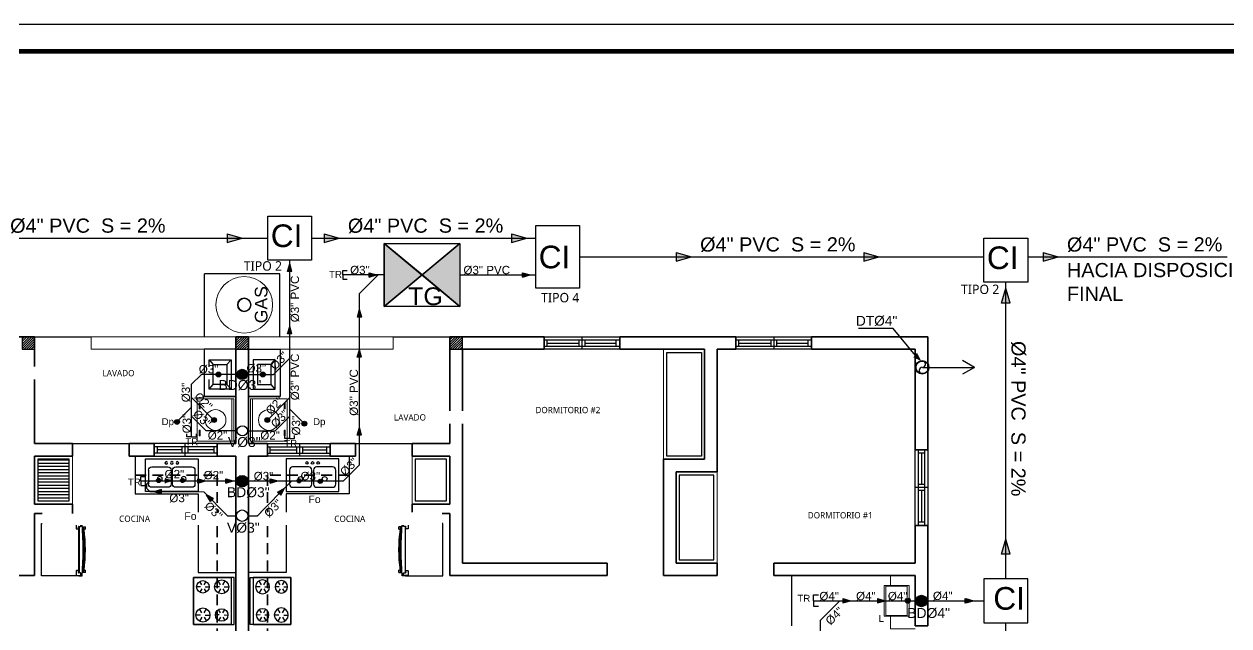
# Model space of a CAD drawing. Header units: feet. Extents: x 1019 to 2236, y -546 to 122.
# Drawn here: x 1066.03 to 1085.19, y 4.3 to 13.88 of the extents above; entities that cross this region are included whole.
import ezdxf

# ---------------------------------------------------------------- set-up
doc = ezdxf.new("R2010")
doc.units = ezdxf.units.FT
doc.header["$LTSCALE"] = 0.05
doc.header["$MEASUREMENT"] = 0
doc.linetypes.add('HIDDEN', pattern=[9.525, 6.35, -3.175])
for name, color, linetype, lineweight in [('A-WALL', 7, 'Continuous', 25), ('closet', 8, 'Continuous', 5), ('COCINA', 8, 'Continuous', 25), ('FURN', 8, 'Continuous', 9), ('I-FURN', 8, 'Continuous', 0), ('MB', 8, 'Continuous', 20)]:
    doc.layers.add(name, color=color, linetype=linetype, lineweight=lineweight)
for name, color, linetype in [('AGUAS-N', 4, 'Continuous'), ('AGUASNEGRAS', 4, 'Continuous'), ('ANNDTTEXT', 2, 'Continuous'), ('columna', 9, 'Continuous'), ('DIM', 10, 'Continuous'), ('MARCO', 1, 'Continuous'), ('MB3', 8, 'Continuous'), ('MUEBLES', 8, 'Continuous'), ('MUROS', 7, 'Continuous'), ('muross', 7, 'Continuous'), ('PERT-VENT', 8, 'Continuous'), ('PISO', 8, 'Continuous'), ('PISOS', 7, 'Continuous'), ('TEXTO', 2, 'Continuous'), ('TEXXT', 2, 'Continuous'), ('TXT', 2, 'Continuous')]:
    doc.layers.add(name, color=color, linetype=linetype)
doc.styles.add('ads', font='trebuc.ttf', dxfattribs={"height": 0.14})
doc.styles.add('DAMIAN', font='arial.ttf', dxfattribs={"height": 0.12})
doc.styles.add('grd', font='arial.ttf', dxfattribs={"height": 0.15})
doc.styles.get("Standard").update_dxf_attribs({"font": 'arial.ttf'})

# ---------------------------------------------------------------- blocks, each defined once
blk = doc.blocks.new('A$C1C7A76FF')
at = {"layer": 'FURN'}
for radius in [0.45, 0.11, 0.1]:
    blk.add_circle((0.45, 0.45), radius, dxfattribs=at)
blk = doc.blocks.new('A$C285A50AC')
at = {"layer": 'MUEBLES'}
for p, q in [((0.001, 0.69, -0.889), (0, 0.029, -0.889)), ((0.001, 0.69), (0.001, 0.639)), ((0.763, 0.688), (0.001, 0.69)), ((0.763, 0.688, -0.889), (0.001, 0.69, -0.889)), ((0.001, 0.639), (0.763, 0.637)), ((0.762, 0.028, -0.889), (0.763, 0.688, -0.889)), ((0.763, 0.637), (0.763, 0.688)), ((0, 0.029, -0.889), (0.762, 0.028, -0.889))]:
    blk.add_line(p, q, dxfattribs=at)
at = {"layer": 'MUEBLES', "color": 8}
for p, q in [((0.153, 0.524, 0.003), (0.153, 0.6, 0.003)), ((0.61, 0.523, 0.003), (0.611, 0.587, 0.003)), ((0.12, 0.505, 0.003), (0.054, 0.543, 0.003)), ((0.12, 0.467, 0.003), (0.054, 0.429, 0.003)), ((0.153, 0.448, 0.003), (0.153, 0.372, 0.003)), ((0.186, 0.505, 0.003), (0.252, 0.543, 0.003)), ((0.186, 0.467, 0.003), (0.252, 0.429, 0.003)), ((0.577, 0.466, 0.003), (0.522, 0.435, 0.003)), ((0.577, 0.504, 0.003), (0.523, 0.536, 0.003)), ((0.61, 0.447, 0.003), (0.61, 0.384, 0.003)), ((0.643, 0.504, 0.003), (0.698, 0.536, 0.003)), ((0.643, 0.466, 0.003), (0.698, 0.434, 0.003)), ((0.12, 0.2, 0.003), (0.065, 0.232, 0.003)), ((0.153, 0.219, 0.003), (0.153, 0.283, 0.003)), ((0.186, 0.2, 0.003), (0.241, 0.232, 0.003)), ((0.577, 0.2, 0.003), (0.511, 0.238, 0.003)), ((0.61, 0.219, 0.003), (0.61, 0.295, 0.003)), ((0.643, 0.199, 0.003), (0.709, 0.237, 0.003)), ((0.12, 0.162, 0.003), (0.065, 0.131, 0.003)), ((0.153, 0.143, 0.003), (0.152, 0.08, 0.003)), ((0.186, 0.162, 0.003), (0.241, 0.13, 0.003)), ((0.577, 0.162, 0.003), (0.511, 0.124, 0.003)), ((0.61, 0.142, 0.003), (0.61, 0.066, 0.003)), ((0.643, 0.161, 0.003), (0.709, 0.123, 0.003))]:
    blk.add_line(p, q, dxfattribs=at)
at = {"layer": 'MUEBLES', "extrusion": (-0.001805, -0.999998, 0)}
for p, q in [((0.063, 0.027, -0.622), (0.698, 0.025, -0.622)), ((0.063, 0.027, -0.102), (0.698, 0.025, -0.102))]:
    blk.add_line(p, q, dxfattribs=at)
at = {"layer": 'MUEBLES'}
for centre, radius in [((0.153, 0.486, 0.003), 0.114), ((0.61, 0.485, 0.003), 0.102), ((0.153, 0.181, 0.003), 0.102), ((0.61, 0.181, 0.003), 0.114)]:
    blk.add_circle(centre, radius, dxfattribs=at)
at = {"layer": 'MUEBLES', "color": 8, "extrusion": (-0.001805, -0.999998, 0)}
for centre in [(0.089, -0.038, -0.027), (0.216, -0.038, -0.027), (0.381, -0.038, -0.027), (0.546, -0.038, -0.027), (0.673, -0.038, -0.027)]:
    blk.add_circle(centre, 0.0254, dxfattribs=at)
at = {"layer": 'MUEBLES'}
for points in [[(0, 0.029), (0.001, 0.639), (0.763, 0.637), (0.762, 0.028)], [(0.001, 0.69, 0.254), (0.001, 0.639, 0.254), (0.763, 0.637, 0.254), (0.763, 0.688, 0.254)]]:
    blk.add_3dface(points, dxfattribs=at)
at = {"layer": 'MUEBLES', "color": 8}
for points in [[(0.025, 0.027, -0.076), (0.025, 0.027, -0.533), (0.737, 0.025, -0.533), (0.737, 0.025, -0.076)], [(0.025, 0.027, -0.597), (0.025, 0.027, -0.851), (0.737, 0.025, -0.851), (0.737, 0.025, -0.597)]]:
    blk.add_3dface(points, dxfattribs=at)
blk = doc.blocks.new('A$C2C3967B4')
at = {"layer": 'COCINA'}
for p, q in [((0.838, 0.52), (0, 0.52)), ((0, 0.52), (0, 0)), ((0.356, 0.393), (0.102, 0.393)), ((0.737, 0.393), (0.483, 0.393)), ((0.838, 0), (0.838, 0.52)), ((0.051, 0.342), (0.051, 0.119)), ((0.406, 0.119), (0.406, 0.342)), ((0.432, 0.342), (0.432, 0.119)), ((0.787, 0.119), (0.787, 0.342)), ((0.102, 0.068), (0.356, 0.068)), ((0.483, 0.068), (0.737, 0.068)), ((0, 0), (0.838, 0))]:
    blk.add_line(p, q, dxfattribs=at)
for centre, radius in [((0.33, 0.456), 0.0201), ((0.419, 0.456), 0.0201), ((0.508, 0.456), 0.0201), ((0.229, 0.202), 0.0381), ((0.61, 0.202), 0.0381)]:
    blk.add_circle(centre, radius, dxfattribs=at)
for centre, start, end in [((0.102, 0.342), 90, 180), ((0.356, 0.342), 0, 90), ((0.483, 0.342), 90, 180), ((0.737, 0.342), 0, 90), ((0.102, 0.119), 180, 270), ((0.356, 0.119), 270, 0), ((0.483, 0.119), 180, 270), ((0.737, 0.119), 270, 0)]:
    blk.add_arc(centre, 0.0508, start, end, dxfattribs=at)
blk = doc.blocks.new('A$C007B5363')
at = {"layer": 'COCINA'}
for p, q in [((0, 0.829), (0.594, 0.829)), ((0, 0), (0, 0.829)), ((0.551, 0.816), (0.551, 0.752)), ((0.621, 0.822), (0.557, 0.822)), ((0.589, 0.752), (0.589, 0.778)), ((0.594, 0.829), (0.601, 0.829)), ((0.594, 0.822), (0.594, 0.829)), ((0.594, 0.045), (0.594, 0.784)), ((0.595, 0.784), (0.621, 0.784)), ((0.601, 0.829), (0.601, 0.822)), ((0.645, 0.829), (0.601, 0.829)), ((0.601, 0.784), (0.601, 0.044)), ((0.627, 0.791), (0.627, 0.816)), ((0.649, 0.778), (0.671, 0.778)), ((0.671, 0.778), (0.698, 0.778)), ((0.671, 0.74), (0.671, 0.778)), ((0.671, 0.74), (0.671, 0.778)), ((0.699, 0.74), (0.699, 0.778)), ((0.557, 0.746), (0.582, 0.746)), ((0.671, 0.74), (0.651, 0.74)), ((0.654, 0.702), (0.671, 0.702)), ((0.698, 0.74), (0.671, 0.74)), ((0.671, 0.74), (0.671, 0.702)), ((0.671, 0.702), (0.671, 0.74)), ((0.594, 0), (0, 0)), ((0.551, 0.076), (0.551, 0.013)), ((0.582, 0.083), (0.557, 0.083)), ((0.557, 0.006), (0.621, 0.006)), ((0.589, 0.051), (0.589, 0.076)), ((0.594, 0), (0.594, 0.006)), ((0.594, 0), (0.601, 0)), ((0.621, 0.044), (0.595, 0.044)), ((0.601, 0.006), (0.601, 0)), ((0.601, 0), (0.645, 0)), ((0.627, 0.013), (0.627, 0.038)), ((0.671, 0.051), (0.649, 0.051)), ((0.651, 0.089), (0.671, 0.089)), ((0.671, 0.127), (0.654, 0.127)), ((0.671, 0.127), (0.671, 0.089)), ((0.671, 0.089), (0.671, 0.127)), ((0.671, 0.089), (0.698, 0.089)), ((0.671, 0.051), (0.671, 0.089)), ((0.671, 0.051), (0.671, 0.089)), ((0.698, 0.051), (0.671, 0.051)), ((0.699, 0.051), (0.699, 0.089))]:
    blk.add_line(p, q, dxfattribs=at)
for centre, radius, start, end in [((0.557, 0.816), 0.00635, 90, 180), ((0.595, 0.778), 0.00635, 90, 180), ((0.621, 0.816), 0.00635, 360, 90), ((0.621, 0.791), 0.00635, 270, 360), ((-3.851, 0.414), 4.515, 354.7351, 5.2649), ((0.557, 0.752), 0.00635, 180, 270), ((0.582, 0.752), 0.00635, 270, 360), ((-3.079, 0.414), 3.761, 355.6182, 4.3818), ((-1.675, 0.414), 2.373, 352.1151, 7.8849), ((0.557, 0.076), 0.00635, 90, 180), ((0.557, 0.013), 0.00635, 180, 270), ((0.582, 0.076), 0.00635, 360, 90), ((0.595, 0.051), 0.00635, 180, 270), ((0.621, 0.038), 0.00635, 360, 90), ((0.621, 0.013), 0.00635, 270, 360)]:
    blk.add_arc(centre, radius, start, end, dxfattribs=at)
blk = doc.blocks.new('bath_sink_6127 - bath_sink_6127-542651-Nivel 1')
at = {"layer": 'I-FURN'}
for p, q in [((0.293, 0.244), (0.293, 0.4)), ((0.395, 0.244), (-0.005, 0.244)), ((-0.005, 0.244), (-0.005, -0.245)), ((0.025, -0.234), (0.025, 0.233)), ((0.025, 0.233), (0.369, 0.233)), ((0.369, 0.233), (0.369, -0.234)), ((0.395, -0.245), (0.395, 0.244)), ((-0.005, -0.245), (0.395, -0.245)), ((0.369, -0.234), (0.025, -0.234)), ((0.293, -0.448), (0.293, -0.245)), ((-0.1, -0.448), (0.293, -0.448))]:
    blk.add_line(p, q, dxfattribs=at)
blk = doc.blocks.new('A$C01EB0BB3')
at = {"layer": 'FURN'}
for p, q in [((0, 0, 224.56), (0, 0.61, 224.56)), ((0, 0.61, 224.56), (0.533, 0.61, 224.56)), ((0.503, 0.61, 224.56), (0.503, 0, 224.56)), ((0.533, 0.61, 224.56), (0.533, 0, 224.56)), ((0.533, 0, 224.56), (0, 0, 224.56))]:
    blk.add_line(p, q, dxfattribs=at)
at = {"layer": 'FURN', "ltscale": 0.02, "elevation": 224.56}
for points in [[(0.047, 0.536), (0.047, 0.45), (0.032, 0.45), (0.032, 0.536)], [(0.047, 0.143), (0.047, 0.057), (0.032, 0.057), (0.032, 0.143)]]:
    blk.add_lwpolyline(points, close=True, dxfattribs=at)
at = {"layer": 'FURN', "ltscale": 0.02}
blk.add_circle((0.267, 0.305, 224.56), 0.15, dxfattribs=at)
blk = doc.blocks.new('A$C18ED6237')
at = {"layer": 'PERT-VENT', "extrusion": (-2.36783e-12, 8.94772e-16, -1)}
for p, q in [((1.2, 0.2), (0, 0.2)), ((0.6, 0.2), (0.6, 0)), ((1.2, 0.15), (0, 0.15)), ((1.2, 0.05), (0, 0.05)), ((0.054, 0.05), (0.054, 0.15)), ((0.553, 0.1), (0.054, 0.1)), ((0.553, 0.15), (0.553, 0.05)), ((0.647, 0.15), (0.647, 0.05)), ((1.153, 0.1), (0.647, 0.1)), ((0, 0), (1.2, 0))]:
    blk.add_line(p, q, dxfattribs=at)
at = {"layer": 'PERT-VENT'}
blk.add_line((1.153, 0.05), (1.153, 0.15), dxfattribs=at)
blk = doc.blocks.new('A$C206B62E9')
at = {"color": 2}
blk.add_circle((0.125, 0.125), 0.125, dxfattribs=at)
for centre, start, end in [((0.063, 0.129), 356.4536, 176.4536), ((0.187, 0.121), 176.4536, 356.4536)]:
    blk.add_arc(centre, 0.0625, start, end, dxfattribs=at)
blk = doc.blocks.new('A$C012446DC')
at = {"layer": 'PISO'}
h = blk.add_hatch(dxfattribs=at)
h.set_pattern_fill('ANSI31', color=256, scale=0.008571, angle=180)
h.set_pattern_definition([(225, (206536.064322, 1154820.960068), (0.0192434059784, -0.0192434059784), [])])
h.paths.add_polyline_path([(0, 0), (0.2, 0), (0.2, 0.2), (0, 0.2)])
at = {"layer": 'columna'}
blk.add_lwpolyline([(0.2, 0.2), (0, 0.2), (0, 0), (0.2, 0)], close=True, dxfattribs=at)
blk = doc.blocks.new('A$C791B5281')
at = {"layer": 'MUROS', "lineweight": 35}
blk.add_line((4.9, 10.3, 1.239), (5.1, 10.3, 1.239), dxfattribs=at)
for p in [(1.5, 10.1, 1.239), (4.9, 10.1, 1.239), (8.3, 10.1, 1.239), (0, 0, 1.239), (3.5, 0, 1.239), (6.3, 0, 1.239), (9.8, 0, 1.239)]:
    blk.add_blockref('A$C012446DC', p)

msp = doc.modelspace()

# ---------------------------------------------------------------- hatches: boundary and pattern name
at = {"layer": 'AGUASNEGRAS'}
for points in [[(1069.259, 10.403), (1069.499, 10.472), (1069.259, 10.541)], [(1070.8, 10.403), (1071.04, 10.472), (1070.8, 10.541)], [(1073.781, 10.403), (1074.021, 10.472), (1073.781, 10.541)], [(1076.399, 10.104), (1076.639, 10.173), (1076.399, 10.242)], [(1079.38, 10.104), (1079.62, 10.173), (1079.38, 10.242)], [(1082.233, 10.104), (1082.473, 10.173), (1082.233, 10.242)], [(1070.219, 9.943), (1070.254, 10.063), (1070.288, 9.943)], [(1071.514, 9.921), (1071.634, 9.887), (1071.514, 9.852)], [(1073.955, 9.921), (1074.075, 9.887), (1073.955, 9.852)], [(1081.572, 9.439), (1081.641, 9.679), (1081.71, 9.439)], [(1071.329, 9.215), (1071.364, 9.335), (1071.398, 9.215)], [(1070.219, 8.948), (1070.254, 9.068), (1070.288, 8.948)], [(1071.327, 8.578), (1071.362, 8.698), (1071.396, 8.578)], [(1068.276, 6.645), (1068.396, 6.61), (1068.276, 6.576)], [(1068.793, 6.645), (1068.913, 6.61), (1068.793, 6.576)], [(1069.236, 6.645), (1069.356, 6.61), (1069.236, 6.576)], [(1069.944, 6.645), (1070.064, 6.61), (1069.944, 6.576)], [(1068.215, 6.472), (1068.095, 6.437), (1068.215, 6.403)], [(1069.041, 6.33), (1068.932, 6.391), (1068.993, 6.281)], [(1070.061, 6.433), (1070.17, 6.493), (1070.11, 6.384)], [(1081.572, 5.446), (1081.641, 5.686), (1081.71, 5.446)], [(1079.047, 4.669), (1079.167, 4.704), (1079.047, 4.738)], [(1079.6, 4.669), (1079.72, 4.704), (1079.6, 4.738)], [(1080.989, 4.669), (1081.109, 4.704), (1080.989, 4.738)], [(1081.003, 4.669), (1081.123, 4.704), (1081.003, 4.738)]]:
    msp.add_hatch(color=256, dxfattribs=at).paths.add_polyline_path(points)
at = {"layer": 'AGUASNEGRAS', "ltscale": 3}
h = msp.add_hatch(color=256, dxfattribs=at)
h.dxf.hatch_style = 1
edge = h.paths.add_edge_path()
edge.add_arc((1069.498, 8.304), 0.0815, 0, 360)
h = msp.add_hatch(color=256, dxfattribs=at)
h.dxf.hatch_style = 1
edge = h.paths.add_edge_path()
edge.add_arc((1069.825, 8.304), 0.0388, 180, 540, ccw=False)
h = msp.add_hatch(color=256, dxfattribs=at)
h.dxf.hatch_style = 1
edge = h.paths.add_edge_path()
edge.add_arc((1068.461, 7.549), 0.0388, 0, 360)
h = msp.add_hatch(color=256, dxfattribs=at)
h.dxf.hatch_style = 1
edge = h.paths.add_edge_path()
edge.add_arc((1069.049, 7.579), 0.0388, 0, 360)
h = msp.add_hatch(color=256, dxfattribs=at)
h.dxf.hatch_style = 1
edge = h.paths.add_edge_path()
edge.add_arc((1069.898, 7.579), 0.0388, 0, 360)
h = msp.add_hatch(color=256, dxfattribs=at)
h.dxf.hatch_style = 1
edge = h.paths.add_edge_path()
edge.add_arc((1070.486, 7.521), 0.0388, 180, 540, ccw=False)
h = msp.add_hatch(color=256, dxfattribs=at)
h.dxf.hatch_style = 1
edge = h.paths.add_edge_path()
edge.add_arc((1068.168, 6.617), 0.033, 0, 360)
h = msp.add_hatch(color=256, dxfattribs=at)
h.dxf.hatch_style = 1
edge = h.paths.add_edge_path()
edge.add_arc((1068.549, 6.617), 0.033, 0, 360)
h = msp.add_hatch(color=256, dxfattribs=at)
h.dxf.hatch_style = 1
edge = h.paths.add_edge_path()
edge.add_arc((1069.498, 6.607), 0.091, 0, 360)
h = msp.add_hatch(color=256, dxfattribs=at)
h.dxf.hatch_style = 1
edge = h.paths.add_edge_path()
edge.add_arc((1070.401, 6.612), 0.033, 0, 360)
h = msp.add_hatch(color=256, dxfattribs=at)
h.dxf.hatch_style = 1
edge = h.paths.add_edge_path()
edge.add_arc((1070.738, 6.604), 0.033, 0, 360)
h = msp.add_hatch(color=256, dxfattribs=at)
h.dxf.hatch_style = 1
edge = h.paths.add_edge_path()
edge.add_arc((1080.297, 4.701), 0.091, 0, 360)
h = msp.add_hatch(color=256, dxfattribs=at)
h.dxf.hatch_style = 1
edge = h.paths.add_edge_path()
edge.add_arc((1080.08, 4.704), 0.0413, 0, 360)
h = msp.add_hatch(color=256, dxfattribs=at)
h.dxf.hatch_style = 1
edge = h.paths.add_edge_path()
edge.add_arc((1080.08, 4.704), 0.0413, 0, 360)
at = {"layer": 'COCINA'}
h = msp.add_hatch(color=256, dxfattribs=at)
h.dxf.hatch_style = 1
h.paths.add_polyline_path([(1071.757, 9.387), (1072.357, 9.887), (1071.757, 10.387)])
h = msp.add_hatch(color=256, dxfattribs=at)
h.dxf.hatch_style = 1
h.paths.add_polyline_path([(1072.957, 9.387), (1072.357, 9.887), (1072.957, 10.387)])
at = {"layer": 'PISO'}
h = msp.add_hatch(dxfattribs=at)
h.set_pattern_fill('ANSI31', color=256, scale=0.4, angle=315, style=0)
h.set_pattern_definition([(0, (1066.247596, 6.29347), (2e-17, 0.05), [])])
h.paths.add_polyline_path([(1066.248, 6.293), (1066.748, 6.293), (1066.748, 6.954), (1066.248, 6.954)])
at = {"layer": 'TEXTO'}
msp.add_hatch(color=2, dxfattribs=at).paths.add_polyline_path([(1080.292, 8.52), (1080.174, 8.572), (1080.232, 8.637)])
msp.add_hatch(color=2, dxfattribs=at).paths.add_polyline_path([(1080.292, 8.52), (1080.174, 8.572), (1080.232, 8.637)])

# ---------------------------------------------------------------- linework, layer by layer
at = {"layer": 'A-WALL', "lineweight": 35, "extrusion": (-2.36783e-12, 8.94772e-16, -1)}
for p, q in [((1066.198, 8.904), (1064.698, 8.904)), ((1066.198, 7.204), (1066.198, 8.904)), ((1069.398, 8.904), (1069.398, 7.204)), ((1069.398, 7.204), (1069.398, 8.904)), ((1069.598, 7.204), (1069.598, 8.904)), ((1066.798, 7.204), (1066.198, 7.204)), ((1066.798, 7.004), (1066.798, 7.204)), ((1067.698, 7.004), (1067.698, 7.204)), ((1068.098, 7.204), (1067.698, 7.204)), ((1067.698, 7.204), (1067.698, 7.004)), ((1068.098, 7.004), (1068.098, 7.204)), ((1068.098, 7.004), (1068.098, 7.204)), ((1069.398, 7.204), (1069.098, 7.204)), ((1069.098, 7.204), (1069.098, 7.004)), ((1069.098, 7.004), (1069.098, 7.204)), ((1069.098, 7.004), (1069.098, 7.204)), ((1066.198, 6.243), (1066.198, 7.004)), ((1066.198, 7.004), (1066.798, 7.004)), ((1067.698, 7.004), (1068.098, 7.004)), ((1069.098, 7.004), (1069.398, 7.004)), ((1069.398, 3.604), (1069.398, 7.004)), ((1069.598, 3.604), (1069.598, 7.004)), ((1066.198, 6.243), (1066.798, 6.243)), ((1066.198, 5.104), (1066.198, 6.093)), ((1066.198, 6.093), (1066.798, 6.093)), ((1063.698, 5.104), (1066.198, 5.104))]:
    msp.add_line(p, q, dxfattribs=at)
at = {"layer": 'A-WALL', "lineweight": 35}
for p, q in [((1069.398, 8.904), (1069.598, 8.904)), ((1072.198, 6.243), (1072.198, 6.093))]:
    msp.add_line(p, q, dxfattribs=at)
at = {"layer": 'A-WALL', "lineweight": 35, "extrusion": (-2.36659e-12, 8.94772e-16, -1)}
for p, q in [((1072.798, 8.904), (1074.298, 8.904)), ((1072.798, 7.204), (1072.798, 8.904)), ((1074.298, 8.904), (1074.298, 8.704)), ((1075.501, 8.904), (1077.348, 8.904)), ((1075.501, 8.704), (1075.501, 8.904)), ((1077.348, 8.904), (1077.348, 8.704)), ((1078.548, 8.904), (1080.398, 8.904)), ((1078.548, 8.704), (1078.548, 8.904)), ((1080.398, 8.904), (1080.398, 7.104)), ((1074.298, 8.704), (1072.998, 8.704)), ((1072.998, 8.704), (1072.998, 5.304)), ((1076.848, 8.704), (1075.501, 8.704)), ((1076.848, 6.954), (1076.848, 8.704)), ((1077.348, 8.704), (1077.048, 8.704)), ((1077.048, 8.704), (1077.048, 6.754)), ((1080.198, 8.704), (1078.548, 8.704)), ((1080.198, 7.104), (1080.198, 8.704)), ((1069.598, 7.204), (1069.898, 7.204)), ((1069.898, 7.204), (1069.898, 7.004)), ((1069.898, 7.004), (1069.898, 7.204)), ((1069.898, 7.004), (1069.898, 7.204)), ((1070.898, 7.204), (1071.298, 7.204)), ((1070.898, 7.004), (1070.898, 7.204)), ((1070.898, 7.004), (1070.898, 7.204)), ((1071.298, 7.004), (1071.298, 7.204)), ((1071.298, 7.204), (1071.298, 7.004)), ((1072.198, 7.004), (1072.198, 7.204)), ((1072.198, 7.204), (1072.798, 7.204)), ((1080.198, 7.104), (1080.398, 7.104)), ((1069.898, 7.004), (1069.598, 7.004)), ((1071.298, 7.004), (1070.898, 7.004)), ((1072.798, 7.004), (1072.198, 7.004)), ((1072.798, 6.243), (1072.798, 7.004)), ((1076.198, 5.104), (1076.198, 6.954)), ((1076.198, 6.954), (1076.848, 6.954)), ((1076.398, 5.304), (1076.398, 6.754)), ((1076.398, 6.754), (1077.048, 6.754)), ((1072.798, 6.243), (1072.198, 6.243)), ((1072.798, 6.093), (1072.198, 6.093)), ((1072.798, 5.104), (1072.798, 6.093)), ((1080.198, 5.904), (1080.398, 5.904)), ((1080.198, 5.304), (1080.198, 5.904)), ((1080.398, 5.904), (1080.198, 5.904)), ((1080.198, 5.904), (1080.398, 5.904)), ((1080.398, 5.904), (1080.398, 4.304)), ((1072.998, 5.304), (1075.298, 5.304)), ((1075.298, 5.304), (1075.298, 5.104)), ((1077.048, 5.304), (1076.398, 5.304)), ((1077.048, 5.304), (1077.048, 5.104)), ((1077.948, 5.304), (1080.198, 5.304)), ((1077.948, 5.104), (1077.948, 5.304)), ((1075.298, 5.104), (1072.798, 5.104)), ((1077.048, 5.104), (1076.198, 5.104)), ((1080.198, 5.104), (1077.948, 5.104)), ((1080.198, 4.304), (1080.198, 5.104)), ((1080.398, 4.304), (1080.198, 4.304)), ((1080.398, 4.304), (1080.198, 4.304))]:
    msp.add_line(p, q, dxfattribs=at)
at = {"layer": 'AGUAS-N'}
for points in [[(1071.757, 9.387), (1072.357, 9.887), (1071.757, 10.387), (1071.757, 9.387)], [(1072.957, 9.387), (1072.357, 9.887), (1072.957, 10.387), (1072.957, 9.387)]]:
    msp.add_lwpolyline(points, dxfattribs=at)
at = {"layer": 'AGUASNEGRAS', "ltscale": 3}
for p, q in [((1064.1, 10.472), (1069.905, 10.472)), ((1070.602, 10.472), (1074.166, 10.472)), ((1074.863, 10.173), (1081.292, 10.173)), ((1081.989, 10.173), (1085.158, 10.173)), ((1070.254, 7.285), (1070.254, 10.122)), ((1071.757, 9.887), (1071.099, 9.887)), ((1071.364, 9.594), (1071.657, 9.887)), ((1072.957, 9.887), (1074.166, 9.887)), ((1081.641, 5.054), (1081.641, 9.771)), ((1069.997, 8.304), (1070.251, 8.558)), ((1069.558, 8.304), (1069.997, 8.304)), ((1068.693, 7.935, 247.016), (1069.049, 7.579, 247.016)), ((1070.254, 7.935, 247.016), (1069.898, 7.579, 247.016)), ((1068.461, 7.549), (1068.693, 7.782)), ((1070.486, 7.521), (1070.254, 7.753)), ((1068.693, 7.639), (1068.925, 7.407)), ((1070.254, 7.639), (1070.022, 7.407)), ((1069.418, 7.407), (1068.925, 7.407)), ((1069.581, 7.407), (1070.022, 7.407)), ((1071.106, 6.61), (1071.364, 6.868)), ((1067.886, 6.61), (1071.106, 6.61)), ((1078.582, 4.704), (1081.292, 4.704)), ((1079.002, 4.704), (1078.691, 4.393)), ((1078.691, 2.882), (1078.691, 4.393)), ((1081.641, -2.276), (1081.641, 4.354))]:
    msp.add_line(p, q, dxfattribs=at)
at = {"layer": 'AGUASNEGRAS', "color": 4, "ltscale": 0.5}
for p, q in [((1071.757, 10.387), (1072.957, 9.387)), ((1072.957, 10.387), (1071.757, 9.387))]:
    msp.add_line(p, q, dxfattribs=at)
at = {"layer": 'AGUASNEGRAS', "elevation": 0}
for points in [[(1069.905, 10.822), (1070.602, 10.822), (1070.602, 10.122), (1069.905, 10.122)], [(1081.292, 10.472), (1081.989, 10.472), (1081.989, 9.771), (1081.292, 9.771)]]:
    msp.add_lwpolyline(points, close=True, dxfattribs=at)
at = {"layer": 'AGUASNEGRAS'}
for points in [[(1069.259, 10.541), (1069.259, 10.403), (1069.499, 10.472)], [(1069.259, 10.541), (1069.499, 10.472)], [(1070.8, 10.541), (1070.8, 10.403), (1071.04, 10.472)], [(1070.8, 10.541), (1071.04, 10.472)], [(1073.781, 10.541), (1073.781, 10.403), (1074.021, 10.472)], [(1073.781, 10.541), (1074.021, 10.472)], [(1076.399, 10.242), (1076.399, 10.104), (1076.639, 10.173)], [(1076.399, 10.242), (1076.639, 10.173)], [(1079.38, 10.242), (1079.38, 10.104), (1079.62, 10.173)], [(1079.38, 10.242), (1079.62, 10.173)], [(1082.233, 10.242), (1082.233, 10.104), (1082.473, 10.173)], [(1082.233, 10.242), (1082.473, 10.173)], [(1070.288, 9.943), (1070.219, 9.943), (1070.254, 10.063)], [(1070.288, 9.943), (1070.254, 10.063)], [(1071.514, 9.852), (1071.514, 9.921), (1071.634, 9.887)], [(1071.514, 9.852), (1071.634, 9.887)], [(1073.955, 9.852), (1073.955, 9.921), (1074.075, 9.887)], [(1073.955, 9.852), (1074.075, 9.887)], [(1081.71, 9.439), (1081.572, 9.439), (1081.641, 9.679)], [(1081.71, 9.439), (1081.641, 9.679)], [(1071.398, 9.215), (1071.329, 9.215), (1071.364, 9.335)], [(1071.398, 9.215), (1071.364, 9.335)], [(1070.288, 8.948), (1070.219, 8.948), (1070.254, 9.068)], [(1070.288, 8.948), (1070.254, 9.068)], [(1071.396, 8.578), (1071.327, 8.578), (1071.362, 8.698)], [(1071.396, 8.578), (1071.362, 8.698)], [(1068.793, 6.576), (1068.793, 6.645), (1068.913, 6.61)], [(1068.793, 6.576), (1068.913, 6.61)], [(1069.236, 6.576), (1069.236, 6.645), (1069.356, 6.61)], [(1069.236, 6.576), (1069.356, 6.61)], [(1069.944, 6.576), (1069.944, 6.645), (1070.064, 6.61)], [(1069.944, 6.576), (1070.064, 6.61)], [(1070.11, 6.384), (1070.061, 6.433), (1070.17, 6.493)], [(1070.11, 6.384), (1070.17, 6.493)], [(1081.71, 5.446), (1081.572, 5.446), (1081.641, 5.686)], [(1081.71, 5.446), (1081.641, 5.686)]]:
    msp.add_lwpolyline(points, dxfattribs=at)
for points in [[(1074.166, 10.671), (1074.863, 10.671), (1074.863, 9.675), (1074.166, 9.675)], [(1081.989, 5.054), (1081.292, 5.054), (1081.292, 4.354), (1081.989, 4.354)]]:
    msp.add_lwpolyline(points, close=True, dxfattribs=at)
at = {"layer": 'AGUASNEGRAS', "color": 4, "ltscale": 0.5}
msp.add_lwpolyline([(1072.957, 10.387), (1072.957, 9.387), (1071.757, 9.387), (1071.757, 10.387)], close=True, dxfattribs=at)
at = {"layer": 'AGUASNEGRAS', "ltscale": 3}
for points in [[(1071.099, 9.887), (1071.099, 9.959), (1071.168, 9.959)], [(1071.099, 9.887), (1071.099, 9.817), (1071.168, 9.817)], [(1068.693, 7.311), (1068.617, 7.311), (1068.617, 7.361)], [(1068.693, 7.311), (1068.769, 7.311), (1068.769, 7.361)], [(1070.254, 7.285), (1070.178, 7.285), (1070.178, 7.335)], [(1070.254, 7.285), (1070.33, 7.285), (1070.33, 7.335)], [(1078.582, 4.704), (1078.582, 4.801), (1078.663, 4.801)], [(1078.582, 4.704), (1078.582, 4.616), (1078.663, 4.616)]]:
    msp.add_lwpolyline(points, dxfattribs=at)
at = {"layer": 'AGUASNEGRAS', "ltscale": 3, "elevation": 0}
for points in [[(1067.886, 6.61), (1067.886, 6.679), (1067.953, 6.679)], [(1067.886, 6.61), (1067.886, 6.538), (1067.953, 6.538)]]:
    msp.add_lwpolyline(points, dxfattribs=at)
at = {"layer": 'AGUASNEGRAS', "ltscale": 3, "extrusion": (0.000663736, 0.047467, 0.998873), "elevation": 1.023, "flags": 128}
for points in [[(-1067.785, -21.398), (-1067.785, -21.47), (-1067.833, -21.519)], [(-1067.839, -21.346), (-1067.785, -21.398)], [(-1068.698, -21.35), (-1067.839, -21.346)]]:
    msp.add_lwpolyline(points, dxfattribs=at)
at = {"layer": 'AGUASNEGRAS'}
for points, elevation in [([(1068.276, 6.576), (1068.276, 6.645), (1068.396, 6.61)], 0), ([(1068.215, 6.403), (1068.215, 6.472), (1068.095, 6.437)], 0.008), ([(1068.215, 6.403), (1068.095, 6.437)], 0.008), ([(1068.993, 6.281), (1069.041, 6.33), (1068.932, 6.391)], -0.012), ([(1068.993, 6.281), (1068.932, 6.391)], -0.012), ([(1079.047, 4.738), (1079.047, 4.669), (1079.167, 4.704)], 0), ([(1079.047, 4.738), (1079.167, 4.704)], 0), ([(1079.6, 4.738), (1079.6, 4.669), (1079.72, 4.704)], 0), ([(1079.6, 4.738), (1079.72, 4.704)], 0), ([(1080.989, 4.738), (1080.989, 4.669), (1081.109, 4.704)], 0), ([(1080.989, 4.738), (1081.109, 4.704)], 0), ([(1081.003, 4.738), (1081.003, 4.669), (1081.123, 4.704)], 0), ([(1081.003, 4.738), (1081.123, 4.704)], 0)]:
    msp.add_lwpolyline(points, dxfattribs=dict(at, elevation=elevation))
at = {"layer": 'AGUASNEGRAS', "ltscale": 3}
for centre, radius in [((1069.498, 8.304), 0.0815), ((1069.825, 8.304), 0.0388), ((1068.461, 7.549), 0.0388), ((1069.049, 7.579, 247.016), 0.0388), ((1069.5, 7.407), 0.0815), ((1069.898, 7.579, 247.016), 0.0388), ((1070.486, 7.521), 0.0388), ((1068.168, 6.617), 0.033), ((1068.549, 6.617), 0.033), ((1069.498, 6.607), 0.091), ((1070.401, 6.612), 0.033), ((1070.738, 6.604), 0.033), ((1069.497, 6.057), 0.091), ((1080.297, 4.701), 0.091), ((1080.08, 4.704), 0.0413), ((1080.08, 4.704), 0.0413), ((1080.08, 4.704), 0.0413), ((1080.08, 4.704), 0.0413)]:
    msp.add_circle(centre, radius, dxfattribs=at)
at = {"layer": 'ANNDTTEXT', "ltscale": 0.5}
msp.add_circle((1080.309, 8.417), 0.107, dxfattribs=at)
msp.add_circle((1080.309, 8.417), 0.107, dxfattribs=at)
at = {"layer": 'closet'}
for p, q in [((1066.798, 6.243), (1066.798, 7.004)), ((1072.198, 6.243), (1072.198, 7.004))]:
    msp.add_line(p, q, dxfattribs=at)
at = {"layer": 'closet', "extrusion": (-2.36659e-12, 8.94772e-16, -1)}
msp.add_line((1077.048, 5.304), (1077.048, 6.754), dxfattribs=at)
at = {"layer": 'closet', "extrusion": (2.36783e-12, 8.94772e-16, -1)}
msp.add_line((1077.048, 5.304), (1077.048, 6.754), dxfattribs=at)
at = {"layer": 'COCINA', "extrusion": (-2.36783e-12, 8.94772e-16, -1)}
for p, q in [((1068.971, 8.536), (1069.038, 8.464)), ((1069.322, 8.536), (1069.255, 8.464)), ((1068.971, 8.071), (1069.038, 8.144)), ((1069.322, 8.071), (1069.255, 8.144)), ((1069.398, 7.954), (1068.895, 7.954)), ((1067.798, 7.004), (1067.798, 6.404)), ((1067.798, 6.404), (1068.798, 6.404)), ((1068.798, 6.404), (1068.8, 5.152)), ((1068.8, 5.152), (1069.398, 5.152))]:
    msp.add_line(p, q, dxfattribs=at)
at = {"layer": 'COCINA', "extrusion": (-2.36659e-12, 8.94772e-16, -1)}
for p, q in [((1070.024, 8.536), (1069.957, 8.464)), ((1070.024, 8.071), (1069.957, 8.144)), ((1069.598, 7.954), (1070.1, 7.954)), ((1071.198, 7.004), (1071.198, 6.404)), ((1070.198, 6.404), (1070.196, 5.152)), ((1071.198, 6.404), (1070.198, 6.404)), ((1070.196, 5.152), (1069.595, 5.152))]:
    msp.add_line(p, q, dxfattribs=at)
at = {"layer": 'COCINA', "extrusion": (-2.36659e-12, 8.94772e-16, -1), "elevation": 0}
for points in [[(-1070.1, 7.954), (-1069.598, 7.954), (-1069.598, 8.704), (-1070.1, 8.704)], [(-1070.024, 8.536), (-1069.674, 8.536), (-1069.674, 8.071), (-1070.024, 8.071)], [(-1069.957, 8.464), (-1069.741, 8.464), (-1069.741, 8.144), (-1069.957, 8.144)]]:
    msp.add_lwpolyline(points, close=True, dxfattribs=at)
at = {"layer": 'COCINA', "extrusion": (-2.36783e-12, 8.94772e-16, -1), "elevation": 0}
for points in [[(-1068.971, 8.536), (-1069.322, 8.536), (-1069.322, 8.071), (-1068.971, 8.071)], [(-1069.038, 8.464), (-1069.255, 8.464), (-1069.255, 8.144), (-1069.038, 8.144)]]:
    msp.add_lwpolyline(points, close=True, dxfattribs=at)
at = {"layer": 'MB', "extrusion": (-2.36783e-12, 8.94772e-16, -1)}
for p, q in [((1067.098, 8.704), (1067.098, 8.904)), ((1069.398, 8.904), (1067.098, 8.904)), ((1067.098, 8.704), (1069.398, 8.704))]:
    msp.add_line(p, q, dxfattribs=at)
at = {"layer": 'MB', "extrusion": (-2.36659e-12, 8.94772e-16, -1)}
for p, q in [((1069.598, 8.904), (1071.898, 8.904)), ((1071.898, 8.704), (1069.598, 8.704))]:
    msp.add_line(p, q, dxfattribs=at)
at = {"layer": 'MB'}
msp.add_line((1071.898, 8.704), (1071.898, 8.904), dxfattribs=at)
at = {"layer": 'MB3', "linetype": 'HIDDEN', "lineweight": 35, "ltscale": 0.54, "extrusion": (-2.36783e-12, 8.94772e-16, -1)}
for p, q in [((1067.798, 6.704), (1069.098, 6.704)), ((1069.098, 6.704), (1069.098, 3.604))]:
    msp.add_line(p, q, dxfattribs=at)
at = {"layer": 'MB3', "linetype": 'HIDDEN', "lineweight": 35, "ltscale": 0.54, "extrusion": (-2.36659e-12, 8.94772e-16, -1)}
for p, q in [((1071.198, 6.704), (1069.898, 6.704)), ((1069.898, 6.704), (1069.898, 3.604))]:
    msp.add_line(p, q, dxfattribs=at)
at = {"layer": 'muross', "extrusion": (-2.36783e-12, 8.94772e-16, -1)}
msp.add_line((1069.598, 8.707), (1069.598, 8.904), dxfattribs=at)
at = {"layer": 'PERT-VENT', "extrusion": (-2.36783e-12, 8.94772e-16, -1)}
for p, q in [((1069.098, 7.204), (1068.098, 7.204)), ((1069.098, 7.154), (1068.098, 7.154)), ((1068.151, 7.054), (1068.151, 7.154)), ((1068.54, 7.104), (1068.151, 7.104)), ((1068.54, 7.154), (1068.54, 7.054)), ((1068.587, 7.204), (1068.587, 7.004)), ((1068.633, 7.154), (1068.633, 7.054)), ((1069.051, 7.104), (1068.633, 7.104)), ((1069.051, 7.054), (1069.051, 7.154)), ((1069.098, 7.054), (1068.098, 7.054)), ((1068.098, 7.004), (1069.098, 7.004))]:
    msp.add_line(p, q, dxfattribs=at)
at = {"layer": 'PERT-VENT', "extrusion": (-2.36659e-12, 8.94772e-16, -1)}
for p, q in [((1069.898, 7.204), (1070.898, 7.204)), ((1069.898, 7.154), (1070.898, 7.154)), ((1069.944, 7.054), (1069.944, 7.154)), ((1069.944, 7.104), (1070.362, 7.104)), ((1070.362, 7.154), (1070.362, 7.054)), ((1070.409, 7.204), (1070.409, 7.004)), ((1070.455, 7.154), (1070.455, 7.054)), ((1070.455, 7.104), (1070.844, 7.104)), ((1070.844, 7.054), (1070.844, 7.154)), ((1069.898, 7.054), (1070.898, 7.054)), ((1070.898, 7.004), (1069.898, 7.004))]:
    msp.add_line(p, q, dxfattribs=at)
at = {"layer": 'PISO'}
for p, q in [((1066.198, 8.904), (1067.098, 8.904)), ((1071.898, 8.904), (1072.798, 8.904)), ((1066.798, 7.204), (1067.698, 7.204)), ((1071.298, 7.204), (1072.198, 7.204)), ((1078.238, 4.304), (1078.238, 5.104))]:
    msp.add_line(p, q, dxfattribs=at)
for points in [[(1076.798, 7.004), (1076.248, 7.004), (1076.248, 8.654), (1076.798, 8.654)], [(1066.248, 6.293), (1066.748, 6.293), (1066.748, 6.954), (1066.248, 6.954)], [(1072.248, 6.295), (1072.748, 6.295), (1072.748, 6.954), (1072.248, 6.954)], [(1076.998, 6.704), (1076.448, 6.704), (1076.448, 5.354), (1076.998, 5.354)]]:
    msp.add_lwpolyline(points, close=True, dxfattribs=at)
at = {"layer": 'PISOS'}
for p, q in [((1068.898, 8.904), (1068.898, 9.904)), ((1070.098, 9.904), (1068.898, 9.904)), ((1070.098, 8.904), (1070.098, 9.904))]:
    msp.add_line(p, q, dxfattribs=at)
at = {"layer": 'TEXTO', "color": 2}
for p, q in [((1079.849, 9.035), (1079.298, 9.035)), ((1079.849, 9.035), (1079.298, 9.035)), ((1080.203, 8.605), (1079.849, 9.035)), ((1080.203, 8.605), (1079.849, 9.035)), ((1080.232, 8.637), (1080.174, 8.572)), ((1080.232, 8.637), (1080.174, 8.572)), ((1081.14, 8.417), (1080.948, 8.525)), ((1080.315, 8.417), (1081.14, 8.417)), ((1081.14, 8.417), (1080.948, 8.309))]:
    msp.add_line(p, q, dxfattribs=at)

# ---------------------------------------------------------------- block references
at = {"xscale": -1}
for p in [(1075.498, 8.704), (1078.548, 8.704)]:
    msp.add_blockref('A$C18ED6237', p, dxfattribs=at)
at = {"rotation": 180}
for p, xscale, yscale, zscale in [((1068.78, 7.915, -22.456), -1.100000000000023, 1.099999999999994, 1.100000000000001), ((1070.215, 7.915, -22.456), 1.100000000000023, 1.100000000000023, 1.100000000000023)]:
    msp.add_blockref('A$C01EB0BB3', p, dxfattribs=dict(at, xscale=xscale, yscale=yscale, zscale=zscale))
at = {"extrusion": (-1.45777e-14, -2.36562e-12, -1)}
msp.add_blockref('A$C2C3967B4', (-1068.798, 6.441), dxfattribs=at)
at = {"extrusion": (1.45777e-14, -2.36562e-12, -1), "xscale": -1}
msp.add_blockref('A$C2C3967B4', (-1070.198, 6.441), dxfattribs=at)
at = {"extrusion": (-2.36783e-12, 8.94772e-16, -1), "xscale": -0.9800000000000225, "yscale": 0.9799999999999898, "zscale": 0.9799999999999965, "rotation": 89.89658188472907}
msp.add_blockref('A$C285A50AC', (-1068.695, 5.075, 0), dxfattribs=at)
at = {"extrusion": (-2.36659e-12, 8.94772e-16, -1), "xscale": 0.9799999999999661, "yscale": 0.9799999999999661, "zscale": 0.9799999999999661, "rotation": 270.1034181152693}
msp.add_blockref('A$C285A50AC', (-1070.298, 5.075, 0), dxfattribs=at)
at = {"layer": 'COCINA', "extrusion": (-2.36783e-12, 8.94772e-16, -1), "xscale": -1}
msp.add_blockref('A$C007B5363', (-1066.307, 5.102, 0), dxfattribs=at)
at = {"layer": 'COCINA', "extrusion": (-2.36659e-12, 8.94772e-16, -1)}
msp.add_blockref('A$C007B5363', (-1072.688, 5.102, 0), dxfattribs=at)
at = {"layer": 'DIM', "rotation": 90}
msp.add_blockref('A$C1C7A76FF', (1069.981, 8.961), dxfattribs=at)
at = {"layer": 'I-FURN', "extrusion": (-2.36659e-12, 8.94772e-16, -1)}
msp.add_blockref('bath_sink_6127 - bath_sink_6127-542651-Nivel 1', (-1080.098, 4.704, 0), dxfattribs=at)
at = {"layer": 'TEXTO', "color": 2, "xscale": 0.7874921249995168, "yscale": 0.7874921249995168, "zscale": 0.7874921249995168, "rotation": 90}
msp.add_blockref('A$C206B62E9', (1080.41, 8.319), dxfattribs=at)
msp.add_blockref('A$C206B62E9', (1080.41, 8.319), dxfattribs=at)

# ---------------------------------------------------------------- texts
at = {"layer": 'TEXTO', "char_height": 0.36, "width": 5.03948, "style": 'grd'}
for insert, attachment_point in [((1070.455, 10.325), 9), ((1074.715, 9.987), 9), ((1081.841, 9.975), 9), ((1081.44, 4.557), 7)]:
    msp.add_mtext('CI', dxfattribs=dict(at, insert=insert, attachment_point=attachment_point))
at = {"layer": 'TEXXT', "style": 'DAMIAN'}
msp.add_text('TG', height=0.2824, rotation=0.0552, dxfattribs=at).set_placement((1072.138, 9.406))
for s, insert, char_height, width, attachment_point, rotation in [('%%C4" PVC  S = 2%', (1065.808, 10.783), 0.22589, 3.50414, 1, 0.0552), ('%%C4" PVC  S = 2%', (1071.178, 10.783), 0.22589, 3.50414, 1, 0.0552), ('%%C4" PVC  S = 2%', (1076.778, 10.484), 0.22589, 3.50414, 1, 0.0552), ('%%C4" PVC  S = 2%', (1082.611, 10.484), 0.22589, 3.50414, 1, 0.0552), ('HACIA DISPOSICION FINAL', (1082.611, 10.076), 0.22589, 3.50414, 1, 0.0552), (' %%C3" PVC', (1070.269, 9.876), 0.132, 3.4848, 3, 90), ('%%C4" PVC  S = 2%', (1081.952, 6.365), 0.22589, 3.50414, 3, 269.9448), (' %%C3"', (1069.89, 8.422, 224.56), 0.132, 3.4848, 1, 45), (' %%C3" PVC', (1070.269, 8.635), 0.132, 3.4848, 3, 90), (' %%C2"', (1069.038, 7.814, 224.56), 0.132, 3.4848, 3, 315), (' %%C2"', (1069.819, 7.709, 224.56), 0.132, 3.4848, 1, 45), (' %%C3"', (1068.55, 7.678, 449.121), 0.132, 3.4848, 3, 90), (' %%C3"', (1069.016, 7.539, 449.121), 0.132, 3.4848, 3, 315), (' %%C3"', (1069.902, 7.498, 449.121), 0.132, 3.4848, 1, 45), (' %%C3"', (1070.424, 7.645, 449.121), 0.132, 3.4848, 9, 90), (' %%C3"', (1071.259, 6.992, -224.56), 0.132, 3.4848, 3, 44.9236), (' %%C3"', (1068.288, 6.404, -224.54), 0.132, 3.4848, 1, 0.0764), (' %%C4"', (1079.074, 4.523), 0.132, 3.4848, 9, 45)]:
    msp.add_mtext(s, dxfattribs=dict(at, insert=insert, char_height=char_height, width=width, attachment_point=attachment_point, rotation=rotation))
for s, insert, char_height, width, attachment_point in [(' %%C3"', (1071.525, 10.031), 0.132, 3.4848, 3), (' %%C3" PVC', (1073.757, 10.031), 0.132, 3.4848, 3), (' TR', (1071.084, 9.95, -224.56), 0.11, 2.904, 3), (' DT%%C4"', (1079.914, 9.074), 0.156, 3.7752, 9), (' DT%%C4"', (1079.914, 9.074), 0.156, 3.7752, 9), (' %%C3"', (1069.515, 8.469, 898.241), 0.132, 3.4848, 1), (' BD%%C3"', (1069.801, 8.215), 0.1584, 4.18176, 3), (' Dp', (1068.413, 7.608, 1.752), 0.11, 2.904, 3), (' TR', (1068.798, 7.289, -224.56), 0.11, 2.904, 3), (' %%C2"', (1069.261, 7.401), 0.132, 3.4848, 3), ('{\\fArial|b0|i0|c238|p34;V%%C}3{\\fArial|b0|i0|c238|p34;"}', (1069.792, 7.308), 0.1584, 4.18176, 3), (' %%C2"', (1069.734, 7.401), 0.132, 3.4848, 1), (' TR', (1070.371, 7.264, -224.56), 0.11, 2.904, 3), (' %%C2"', (1068.575, 6.785), 0.132, 3.4848, 3), (' %%C2"', (1069.196, 6.769), 0.132, 3.4848, 3), (' %%C3"', (1069.992, 6.754), 0.132, 3.4848, 3), (' %%C3"', (1070.737, 6.754), 0.132, 3.4848, 3), (' TR', (1067.885, 6.648, -224.56), 0.11, 2.904, 3), (' BD%%C3"', (1069.935, 6.51), 0.1584, 4.18176, 3), (' Fo', (1070.745, 6.378), 0.12, 2.904, 3), (' TR', (1078.283, 4.799, -224.56), 0.11, 2.904, 1), (' %%C4"', (1078.624, 4.845), 0.132, 3.4848, 1), (' %%C4"', (1079.207, 4.845), 0.132, 3.4848, 1), (' %%C4"', (1079.712, 4.845), 0.132, 3.4848, 1), (' %%C4"', (1080.791, 4.848), 0.132, 3.4848, 3), (' L', (1079.572, 4.478), 0.11, 2.904, 1), (' BD%%C4"', (1080.752, 4.589), 0.1584, 4.18176, 3)]:
    msp.add_mtext(s, dxfattribs=dict(at, insert=insert, char_height=char_height, width=width, attachment_point=attachment_point))
at = {"layer": 'TXT', "char_height": 0.15, "width": 3.84, "attachment_point": 2, "style": 'ads'}
for s, insert in [('TIPO 2', (1069.827, 10.105)), ('TIPO 4', (1074.554, 9.601)), ('TIPO 2', (1081.231, 9.733))]:
    msp.add_mtext(s, dxfattribs=dict(at, insert=insert))
at = {"layer": 'TXT', "insert": (1069.699, 9.118), "char_height": 0.2, "attachment_point": 1, "rotation": 90}
msp.add_mtext_dynamic_manual_height_columns('GAS', width=0.99636, gutter_width=1, heights=[0], dxfattribs=at)

# ---------------------------------------------------------------- next in the draw order: texts
at = {"layer": 'TXT', "char_height": 0.1, "width": 2.838, "attachment_point": 2, "style": 'ads', "bg_fill": 2}
for s, insert in [('LAVADO', (1067.531, 8.376)), ('LAVADO', (1072.165, 7.671)), ('DORMITORIO #1', (1079.006, 6.114)), ('COCINA', (1067.787, 6.059)), ('COCINA', (1071.208, 6.059))]:
    msp.add_mtext(s, dxfattribs=dict(at, insert=insert))

# ---------------------------------------------------------------- next in the draw order: hatches: boundary and pattern name
at = {"layer": 'AGUASNEGRAS', "ltscale": 3}
h = msp.add_hatch(color=256, dxfattribs=at)
h.dxf.hatch_style = 1
edge = h.paths.add_edge_path()
edge.add_arc((1069.122, 8.304), 0.0388, 0, 360)
at = {"layer": 'AGUASNEGRAS'}
msp.add_hatch(color=256, dxfattribs=at).paths.add_polyline_path([(1071.327, 7.338), (1071.362, 7.458), (1071.396, 7.338)])

# ---------------------------------------------------------------- next in the draw order: linework, layer by layer
at = {"layer": 'A-WALL', "lineweight": 35}
msp.add_line((1066.798, 6.243), (1066.798, 6.093), dxfattribs=at)
at = {"layer": 'AGUASNEGRAS', "ltscale": 3}
for p, q in [((1071.364, 6.868), (1071.364, 9.594)), ((1068.693, 8.148), (1068.849, 8.304)), ((1069.416, 8.304), (1068.849, 8.304)), ((1068.693, 7.311), (1068.693, 8.148)), ((1069.734, 6.057), (1070.287, 6.61)), ((1069.264, 6.057), (1069.406, 6.057)), ((1069.588, 6.057), (1069.734, 6.057))]:
    msp.add_line(p, q, dxfattribs=at)
at = {"layer": 'AGUASNEGRAS'}
for points in [[(1071.396, 7.338), (1071.327, 7.338), (1071.362, 7.458)], [(1071.396, 7.338), (1071.362, 7.458)]]:
    msp.add_lwpolyline(points, dxfattribs=at)
at = {"layer": 'AGUASNEGRAS', "ltscale": 3, "extrusion": (0.000663736, 0.047467, 0.998873), "elevation": 1.001, "flags": 128}
msp.add_lwpolyline([(-1069.075, -20.983), (-1068.698, -21.351)], dxfattribs=at)
at = {"layer": 'AGUASNEGRAS', "ltscale": 3}
msp.add_circle((1069.122, 8.304), 0.0388, dxfattribs=at)
at = {"layer": 'COCINA', "extrusion": (-2.36783e-12, 8.94772e-16, -1), "elevation": 0}
msp.add_lwpolyline([(-1068.895, 7.954), (-1069.398, 7.954), (-1069.398, 8.704), (-1068.895, 8.704)], close=True, dxfattribs=at)

# ---------------------------------------------------------------- next in the draw order: block references
at = {"xscale": -1, "rotation": 270}
msp.add_blockref('A$C18ED6237', (1080.198, 5.904), dxfattribs=at)

# ---------------------------------------------------------------- next in the draw order: texts
at = {"layer": 'TEXXT', "style": 'DAMIAN'}
for s, insert, char_height, width, attachment_point in [(' %%C3"', (1069.119, 8.454, 898.241), 0.132, 3.4848, 3), (' Dp', (1070.582, 7.608, 1.752), 0.11, 2.904, 1), (' Fo', (1068.773, 6.111), 0.12, 2.904, 3), ('{\\fArial|b0|i0|c238|p34;V%%C}3{\\fArial|b0|i0|c238|p34;"}', (1069.777, 5.946), 0.1584, 4.18176, 3)]:
    msp.add_mtext(s, dxfattribs=dict(at, insert=insert, char_height=char_height, width=width, attachment_point=attachment_point))
at = {"layer": 'TEXXT', "char_height": 0.132, "width": 3.4848, "style": 'DAMIAN'}
for s, insert, attachment_point, rotation in [(' %%C3" PVC', (1071.206, 8.388), 3, 90), (' %%C3"', (1068.535, 8.173, 449.121), 3, 90), (' %%C3"', (1070.051, 6.332, -224.56), 3, 44.9236), (' %%C3"', (1068.943, 6.332, -224.56), 1, 315.0764)]:
    msp.add_mtext(s, dxfattribs=dict(at, insert=insert, attachment_point=attachment_point, rotation=rotation))
at = {"layer": 'TXT', "insert": (1074.676, 7.788), "char_height": 0.1, "width": 2.838, "attachment_point": 2, "style": 'ads', "bg_fill": 2}
msp.add_mtext('DORMITORIO #2', dxfattribs=at)

# ---------------------------------------------------------------- next in the draw order: linework, layer by layer
at = {"layer": 'closet', "extrusion": (2.36783e-12, 8.94772e-16, -1)}
msp.add_line((1076.198, 6.954), (1076.198, 8.704), dxfattribs=at)
at = {"layer": 'MARCO'}
msp.add_lwpolyline([(1054.272, 13.877), (1118.772, 13.877), (1118.772, -28.123), (1054.272, -28.123)], close=True, dxfattribs=at)
at = {"layer": 'MARCO', "const_width": 0.075}
msp.add_lwpolyline([(1111.6, 13.443), (1054.706, 13.443), (1054.706, -27.689), (1111.6, -27.689)], close=True, dxfattribs=at)

# ---------------------------------------------------------------- next in the draw order: block references
msp.add_blockref('A$C791B5281', (1064.498, -1.396, -1.239))

doc.saveas('drawing.dxf')
